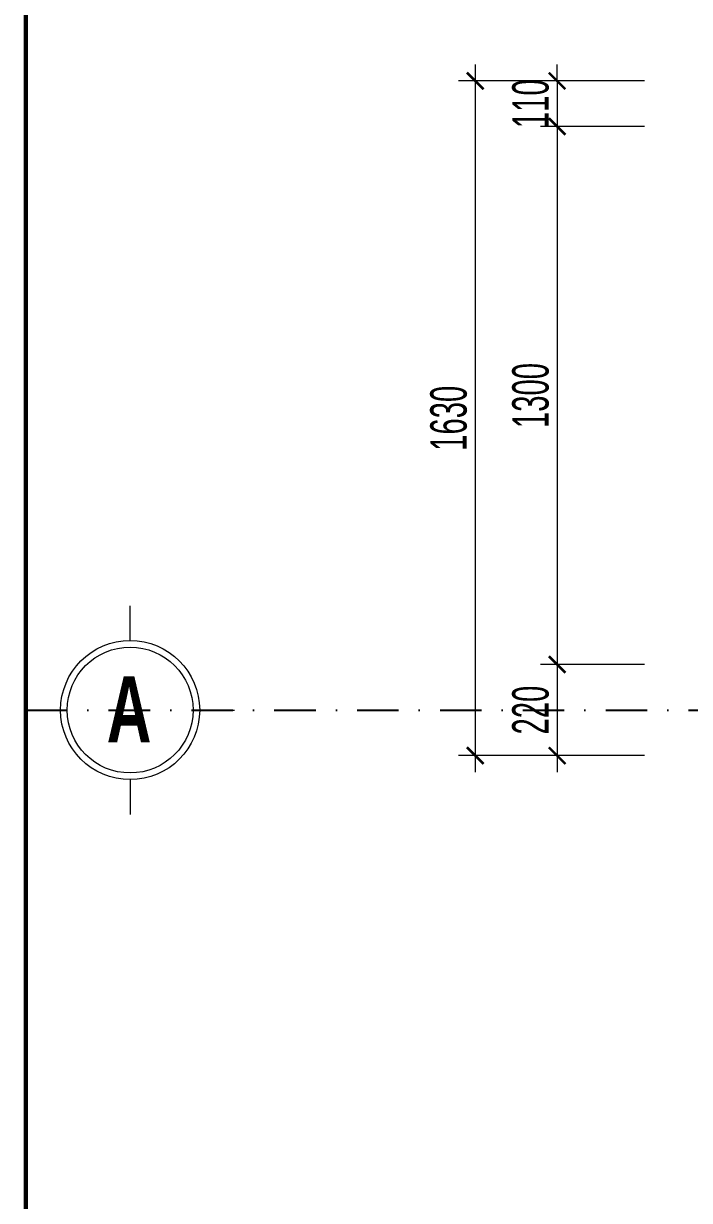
# Model space of a CAD drawing. Header units: inches. Extents: x 274208 to 641690, y -81912 to 129129.
# Drawn here: x 444449 to 446057, y -11686 to -8843 of the extents above; entities that cross this region are included whole.
import ezdxf

# ---------------------------------------------------------------- set-up
doc = ezdxf.new("R2010")
doc.units = ezdxf.units.IN
doc.header["$MEASUREMENT"] = 0
doc.header["$PDMODE"] = 3
doc.linetypes.add('DASHDOT', pattern=[1, 0.5, -0.25, 0, -0.25])
for name, color, linetype, lineweight in [('05.Text', 253, 'Continuous', 18), ('08.Dim', 156, 'Continuous', 15), ('11.Khung bo', 32, 'Continuous', 50)]:
    doc.layers.add(name, color=color, linetype=linetype, lineweight=lineweight)
doc.layers.add('TRUC', color=250, linetype='DASHDOT')
doc.styles.add('AVANTHB', font='')
doc.styles.add('TT5_Text Dim', font='hoatbif.shx', dxfattribs={"width": 0.6})
doc.styles.get('AVANTHB').set_extended_font_data('.VnAvantH', bold=True)
doc.dimstyles.new('TT5_Dim 1-40', dxfattribs={"dimscale": 40, "dimtxt": 2.2, "dimasz": 1, "dimexe": 1, "dimexo": 0.5, "dimgap": 0.5, "dimtad": 1, "dimdec": 0, "dimzin": 0, "dimdsep": 46, "dimtxsty": 'TT5_Text Dim', "dimblk": 'ARCHTICK', "dimcen": 0, "dimdle": 1, "dimclrd": 256, "dimclre": 256, "dimclrt": 1, "dimadec": 0, "dimazin": 0, "dimtfac": 0.015, "dimtdec": 0, "dimtix": 1, "dimtmove": 2, "dimatfit": 3, "dimldrblk": 'DOT', "dimfxl": 1, "dimtolj": 1, "dimtzin": 0, "dimlwd": -1, "dimlwe": -1, "dimarcsym": 1})

# ---------------------------------------------------------------- blocks, each defined once
blk = doc.blocks.new('100')
at = {"layer": '11.Khung bo', "const_width": 26.7}
blk.add_lwpolyline([(1860913, -945239.8), (1860913, -916940.1), (1896062.6, -916940.1), (1896062.6, -945239.8)], close=True, dxfattribs=at)
blk = doc.blocks.new('_ARCHTICK')
at = {"color": 0, "linetype": 'ByBlock', "const_width": 0.15}
blk.add_lwpolyline([(-0.5, -0.5), (0.5, 0.5)], dxfattribs=at)
blk = doc.blocks.new('*D1189')
at = {"layer": '08.Dim', "transparency": 16777216}
for p, q in [((445737.9, -8981.4), (445737.9, -8941.4)), ((445948.6, -8981.4), (445697.9, -8981.4)), ((445737.9, -8981.4), (445737.9, -9091.4)), ((445948.6, -9091.4), (445697.9, -9091.4)), ((445737.9, -9091.4), (445737.9, -9131.4))]:
    blk.add_line(p, q, dxfattribs=at)
at = {"layer": 'Defpoints', "color": 0, "transparency": 16777216}
for p in [(445968.6, -8981.4), (445737.9, -9091.4), (445968.6, -9091.4)]:
    blk.add_point(p, dxfattribs=at)
at = {"layer": '08.Dim', "transparency": 16777216, "xscale": 40, "yscale": 40, "zscale": 40}
for p, rotation in [((445737.9, -8981.4), 270), ((445737.9, -9091.4), 90)]:
    blk.add_blockref('_ARCHTICK', p, dxfattribs=dict(at, rotation=rotation))
at = {"layer": '08.Dim', "color": 1, "transparency": 16777216, "insert": (445673.9, -9036.4), "char_height": 88, "attachment_point": 5, "rotation": 90, "style": 'TT5_Text Dim'}
blk.add_mtext('\\A1;110', dxfattribs=at)
blk = doc.blocks.new('_DOT')
at = {"color": 1, "linetype": 'ByBlock'}
blk.add_line((-0.5, 0), (-1, 0), dxfattribs=at)
at = {"color": 1, "linetype": 'ByBlock', "const_width": 0.5}
blk.add_lwpolyline([(-0.25, 0, 1), (0.25, 0, 1)], format="xyb", close=True, dxfattribs=at)
blk = doc.blocks.new('*D1190')
at = {"layer": '08.Dim', "transparency": 16777216}
for p, q in [((445737.9, -9051.4), (445737.9, -10431.4)), ((445948.6, -9091.4), (445697.9, -9091.4)), ((445948.6, -10391.4), (445697.9, -10391.4))]:
    blk.add_line(p, q, dxfattribs=at)
at = {"layer": 'Defpoints', "color": 0, "transparency": 16777216}
for p in [(445968.6, -9091.4), (445737.9, -10391.4), (445968.6, -10391.4)]:
    blk.add_point(p, dxfattribs=at)
at = {"layer": '08.Dim', "transparency": 16777216, "xscale": 40, "yscale": 40, "zscale": 40}
for p, rotation in [((445737.9, -9091.4), 90), ((445737.9, -10391.4), 270)]:
    blk.add_blockref('_ARCHTICK', p, dxfattribs=dict(at, rotation=rotation))
at = {"layer": '08.Dim', "color": 1, "transparency": 16777216, "insert": (445673.9, -9741.4), "char_height": 88, "attachment_point": 5, "rotation": 90, "style": 'TT5_Text Dim'}
blk.add_mtext('\\A1;1300', dxfattribs=at)
blk = doc.blocks.new('*D1191')
at = {"layer": '08.Dim', "transparency": 16777216}
for p, q in [((445737.9, -10351.4), (445737.9, -10651.4)), ((445948.6, -10391.4), (445697.9, -10391.4)), ((445948.6, -10611.4), (445697.9, -10611.4))]:
    blk.add_line(p, q, dxfattribs=at)
at = {"layer": 'Defpoints', "color": 0, "transparency": 16777216}
for p in [(445968.6, -10391.4), (445737.9, -10611.4), (445968.6, -10611.4)]:
    blk.add_point(p, dxfattribs=at)
at = {"layer": '08.Dim', "transparency": 16777216, "xscale": 40, "yscale": 40, "zscale": 40}
for p, rotation in [((445737.9, -10391.4), 90), ((445737.9, -10611.4), 270)]:
    blk.add_blockref('_ARCHTICK', p, dxfattribs=dict(at, rotation=rotation))
at = {"layer": '08.Dim', "color": 1, "transparency": 16777216, "insert": (445673.9, -10501.4), "char_height": 88, "attachment_point": 5, "rotation": 90, "style": 'TT5_Text Dim'}
blk.add_mtext('\\A1;220', dxfattribs=at)
blk = doc.blocks.new('*D1192')
at = {"layer": '08.Dim', "transparency": 16777216}
for p, q in [((445540, -8941.4), (445540, -10651.4)), ((445948.6, -8981.4), (445500, -8981.4)), ((445948.6, -10611.4), (445500, -10611.4))]:
    blk.add_line(p, q, dxfattribs=at)
at = {"layer": 'Defpoints', "color": 0, "transparency": 16777216}
for p in [(445968.6, -8981.4), (445540, -10611.4), (445968.6, -10611.4)]:
    blk.add_point(p, dxfattribs=at)
at = {"layer": '08.Dim', "transparency": 16777216, "xscale": 40, "yscale": 40, "zscale": 40}
for p, rotation in [((445540, -8981.4), 90), ((445540, -10611.4), 270)]:
    blk.add_blockref('_ARCHTICK', p, dxfattribs=dict(at, rotation=rotation))
at = {"layer": '08.Dim', "color": 1, "transparency": 16777216, "insert": (445476, -9796.4), "char_height": 88, "attachment_point": 5, "rotation": 90, "style": 'TT5_Text Dim'}
blk.add_mtext('\\A1;1630', dxfattribs=at)
blk = doc.blocks.new('DANHTRUC')
for p, q in [((980383.4, -947346.6), (980383.4, -947136.6)), ((979963.4, -947766.6), (979753.4, -947766.6)), ((980803.4, -947766.6), (981013.4, -947766.6)), ((980383.4, -948186.6), (980383.4, -948396.6))]:
    blk.add_line(p, q)
for radius in [420, 380]:
    blk.add_circle((980383.4, -947766.6), radius)

msp = doc.modelspace()

# ---------------------------------------------------------------- linework, layer by layer
at = {"layer": 'TRUC', "ltscale": 200}
msp.add_line((444454.5, -10501.4), (451402.7, -10501.4), dxfattribs=at)

# ---------------------------------------------------------------- block references
at = {"layer": '05.Text', "xscale": 0.4, "yscale": 0.4, "zscale": 0.4}
for name, p in [('100', (-299910.7, 363485.7)), ('DANHTRUC', (52553.2, 368605.3))]:
    msp.add_blockref(name, p, dxfattribs=at)

# ---------------------------------------------------------------- texts
at = {"layer": '05.Text', "style": 'AVANTHB', "width": 0.7}
msp.add_text('a', height=160, dxfattribs=at).set_placement((444649.9, -10579.5))

# ---------------------------------------------------------------- dimensions: what is measured, and where the dimension line sits
at = {"layer": '08.Dim'}
for base, p1, p2, picture, middle in [((445540, -10611.4), (445968.6, -8981.4), (445968.6, -10611.4), '*D1192', (445476, -9796.4)), ((445737.9, -9091.4), (445968.6, -8981.4), (445968.6, -9091.4), '*D1189', (445673.9, -9036.4)), ((445737.9, -10391.4), (445968.6, -9091.4), (445968.6, -10391.4), '*D1190', (445673.9, -9741.4)), ((445737.9, -10611.4), (445968.6, -10391.4), (445968.6, -10611.4), '*D1191', (445673.9, -10501.4))]:
    dim = msp.add_linear_dim(base=base, p1=p1, p2=p2, angle=90, dimstyle='TT5_Dim 1-40', dxfattribs=at)
    dim.commit()
    dim.dimension.update_dxf_attribs({"geometry": picture, "text_midpoint": middle})

doc.saveas('drawing.dxf')
